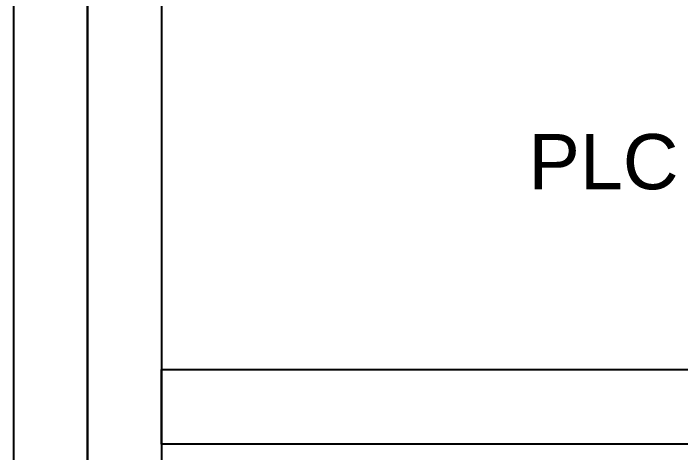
# Model space of a CAD drawing. Header units: millimetres. Extents: x 2139 to 5034, y 655 to 2700.
# Drawn here: x 3770.8 to 4125.4, y 1557.4 to 1790.7 of the extents above; entities that cross this region are included whole.
import ezdxf

# ---------------------------------------------------------------- set-up
doc = ezdxf.new("R2010")
doc.units = ezdxf.units.MM
doc.styles.get("Standard").update_dxf_attribs({"font": 'arial.ttf'})

msp = doc.modelspace()

# ---------------------------------------------------------------- linework, layer by layer
msp.add_lwpolyline([(3770.79, 1317.76), (4400.22, 1317.76), (4400.22, 2261.89), (3770.79, 2261.89)], close=True)
at = {"color": 52}
msp.add_lwpolyline([(3810.13, 2186.36), (3810.13, 1393.29)], dxfattribs=at)
at = {"color": 4}
for points in [[(3810.13, 2166.69), (3849.47, 2166.69), (3849.48, 1413.74), (3810.14, 1413.74)], [(3849.46, 1601.59), (4321.52, 1601.59), (4321.53, 1561.86), (3849.47, 1561.86)]]:
    msp.add_lwpolyline(points, close=True, dxfattribs=at)

# ---------------------------------------------------------------- texts
at = {"insert": (4044.52, 1726.59), "char_height": 29.3288, "attachment_point": 1}
msp.add_mtext_dynamic_manual_height_columns('{\\fArial|b0|i0|c0|p34;PLC}', width=7.9474, gutter_width=12.5, heights=[0], dxfattribs=at)

doc.saveas('drawing.dxf')
